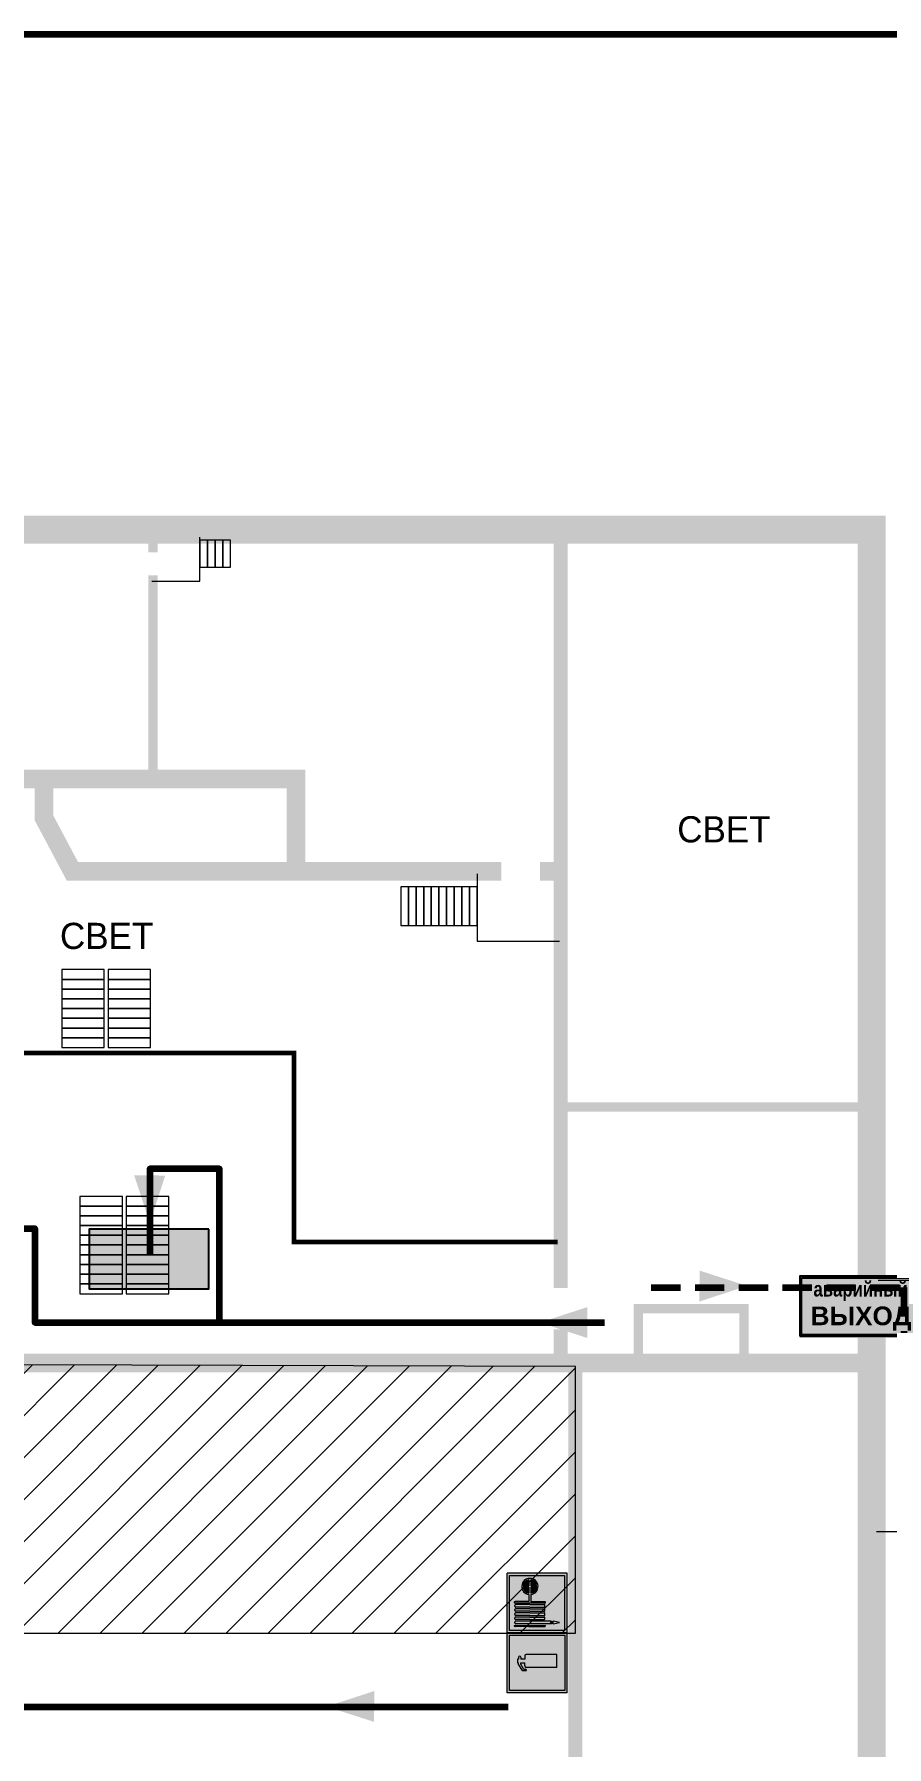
# Model space of a CAD drawing. Header units: millimetres. Extents: x 13114 to 67229, y 22859 to 38520.
# Drawn here: x 22164.2 to 22281, y 31848 to 32082.4 of the extents above; entities that cross this region are included whole.
import ezdxf

# ---------------------------------------------------------------- set-up
doc = ezdxf.new("R2010")
doc.units = ezdxf.units.MM
doc.linetypes.add('{ Wide Dash }', pattern=[12, 4, -2, 4, -2])
doc.layers.add('План_Штампы', color=7, linetype='Continuous')
doc.styles.add('обычный', font='arial.ttf')

# ---------------------------------------------------------------- blocks, each defined once
blk = doc.blocks.new('A$C41C009D9')
at = {"true_color": 0xffffff}
blk.add_hatch(color=7, dxfattribs=at).paths.add_polyline_path([(0, 8), (-16, 8), (-16, 0), (0, 0)])
h = blk.add_hatch(color=126)
h.dxf.hatch_style = 1
h.paths.add_polyline_path([(-15.8, 7.8), (-15.8, 0.2), (-0.2, 0.2), (-0.2, 7.8)])
at = {"color": 126}
for points in [[(-16, 0), (0, 0), (0, 8), (-16, 8)], [(-16, 0), (0, 0), (0, 8), (-16, 8)], [(-15.8, 7.8), (-0.2, 7.8), (-0.2, 0.2), (-15.8, 0.2)]]:
    blk.add_lwpolyline(points, close=True, dxfattribs=at)
at = {"color": 7, "true_color": 0xffffff, "insert": (-15.8, 7.3), "char_height": 2.5, "width": 15.5999, "attachment_point": 1, "style": 'обычный'}
blk.add_mtext('\\pi1.6133;{\\fArial|b1|i0|c204|p34;\\H0.8x;\\W0.8;аварийный\\H1.25x;\\W1;\\P\\pi1.2327;ВЫХОД}', dxfattribs=at)
blk = doc.blocks.new('A$C3AD82952')
at = {"true_color": 0xf5f5ff}
h = blk.add_hatch(color=7, dxfattribs=at)
h.dxf.hatch_style = 1
h.paths.add_polyline_path([(8.21, 8.73, 0.414214), (7.89, 9.05), (7.22, 9.05), (7.22, 9.92), (7.59, 9.92, 1), (7.57, 10.36), (7.22, 10.36), (7.22, 10.6), (6.43, 10.6), (6.43, 10.36), (6.01, 10.36), (4.74, 9.59), (4.74, 8.69), (4.98, 8.73), (4.98, 9.26), (6.12, 9.91), (6.43, 9.91), (6.43, 9.05), (5.76, 9.05, 0.414214), (5.44, 8.73), (5.44, 2.2), (8.21, 2.2)], flags=0)
h.paths.add_polyline_path([(12.8, 12.8), (0, 12.8), (0, 0), (12.8, 0)])
h.paths.add_polyline_path([(0.51, 12.29), (12.29, 12.29), (12.29, 0.51), (0.51, 0.51)], flags=16)
h.paths.add_polyline_path([(4.74, 9.59), (6.01, 10.36), (6.43, 10.36), (6.43, 10.6), (7.22, 10.6), (7.22, 10.36), (7.59, 10.36, -0.94586), (7.59, 9.92), (7.22, 9.92), (7.22, 9.05), (7.89, 9.05, -0.414214), (8.21, 8.73), (8.21, 2.2), (5.44, 2.2), (5.44, 8.73, -0.414214), (5.76, 9.05), (6.43, 9.05), (6.43, 9.91), (6.12, 9.91), (4.98, 9.26), (4.98, 8.73), (4.74, 8.69)], flags=0)
h = blk.add_hatch(color=242)
h.dxf.hatch_style = 1
h.paths.add_polyline_path([(12.29, 12.29), (0.51, 12.29), (0.51, 0.51), (12.29, 0.51)])
h.paths.add_polyline_path([(4.74, 8.69), (4.74, 9.59), (6.01, 10.36), (6.43, 10.36), (6.43, 10.6), (7.22, 10.6), (7.22, 10.36), (7.59, 10.36, -0.94586), (7.59, 9.92), (7.22, 9.92), (7.22, 9.05), (7.89, 9.05, -0.414214), (8.21, 8.73), (8.21, 2.2), (5.44, 2.2), (5.44, 8.73, -0.414214), (5.76, 9.05), (6.43, 9.05), (6.43, 9.91), (6.12, 9.91), (4.98, 9.26), (4.98, 8.73)], flags=16)
h = blk.add_hatch(color=7, dxfattribs=at)
h.dxf.hatch_style = 1
h.paths.add_polyline_path([(8.21, 8.73, 0.414214), (7.89, 9.05), (7.22, 9.05), (7.22, 9.92), (7.59, 9.92, 1), (7.57, 10.36), (7.22, 10.36), (7.22, 10.6), (6.43, 10.6), (6.43, 10.36), (6.01, 10.36), (4.74, 9.59), (4.74, 8.69), (4.98, 8.73), (4.98, 9.26), (6.12, 9.91), (6.43, 9.91), (6.43, 9.05), (5.76, 9.05, 0.414214), (5.44, 8.73), (5.44, 2.2), (8.21, 2.2)])
at = {"color": 242, "lineweight": 5}
for p, q in [((0, 0), (0, 12.8)), ((0, 12.8), (12.8, 12.8)), ((12.8, 0), (12.8, 12.8)), ((6.01, 10.36), (4.74, 9.59)), ((4.74, 9.59), (4.74, 8.69)), ((4.74, 8.69), (4.98, 8.73)), ((4.98, 9.26), (6.12, 9.91)), ((4.98, 8.73), (4.98, 9.26)), ((5.44, 2.2), (5.44, 8.73)), ((5.76, 9.05), (6.43, 9.05)), ((6.01, 10.36), (6.43, 10.36)), ((6.12, 9.91), (6.43, 9.91)), ((7.22, 10.6), (6.43, 10.6)), ((6.43, 10.6), (6.43, 10.36)), ((6.43, 9.91), (6.43, 9.05)), ((7.22, 10.36), (7.22, 10.6)), ((7.59, 10.36), (7.22, 10.36)), ((7.22, 9.05), (7.22, 9.92)), ((7.59, 9.92), (7.22, 9.92)), ((7.89, 9.05), (7.22, 9.05)), ((8.21, 2.2), (8.21, 8.73)), ((0, 0), (12.8, 0)), ((5.44, 2.2), (8.21, 2.2))]:
    blk.add_line(p, q, dxfattribs=at)
blk.add_lwpolyline([(0.51, 12.29), (12.29, 12.29), (12.29, 0.51), (0.51, 0.51)], close=True, dxfattribs=at)
for centre, radius, start, end in [((5.76, 8.73), 0.32, 90, 180), ((7.58, 10.14), 0.223, 273.1875, 86.8125), ((7.89, 8.73), 0.32, 0, 90)]:
    blk.add_arc(centre, radius, start, end, dxfattribs=at)
blk = doc.blocks.new('A$C37112FD5')
at = {"true_color": 0xf5f5ff}
h = blk.add_hatch(color=7, dxfattribs=at)
h.dxf.hatch_style = 1
h.paths.add_polyline_path([(12.8, -7.4), (0, -7.4), (0, -20.2), (12.8, -20.2)])
h.paths.add_polyline_path([(12.29, -7.91), (12.29, -19.69), (0.51, -19.69), (0.51, -7.91)], flags=16)
h.paths.add_polyline_path([(4.98, -9.04, -0.42597), (5.17, -9.22), (5.17, -12.25), (5.17, -15.29, -0.432244), (4.98, -15.47), (4.83, -15.47, -0.42597), (4.64, -15.29), (4.64, -12.25), (4.64, -9.22, -0.432244), (4.83, -9.04)], flags=0)
h.paths.add_polyline_path([(4.28, -9.22), (4.28, -12.25), (4.28, -15.29, -0.432244), (4.09, -15.47), (3.94, -15.47, -0.42597), (3.75, -15.29), (3.75, -12.25), (3.75, -9.22, -0.432244), (3.94, -9.04), (4.09, -9.04, -0.42597)], flags=0)
h.paths.add_polyline_path([(5.72, -9.04), (5.87, -9.04, -0.42597), (6.06, -9.22), (6.06, -12.25), (6.06, -15.29, -0.432244), (5.87, -15.47), (5.72, -15.47, -0.42597), (5.53, -15.29), (5.53, -12.25), (5.53, -9.22, -0.432244)], flags=0)
h.paths.add_polyline_path([(6.42, -8.9), (6.5, -8.9, -0.42597), (6.69, -9.08), (6.69, -12.03), (8.21, -12.03, -15.824349), (8.21, -12.47), (6.69, -12.47), (6.69, -15.42, -0.432244), (6.5, -15.6), (6.42, -15.6)], flags=0)
h.paths.add_polyline_path([(3.39, -9.22), (3.39, -12.25), (3.39, -15.29, -0.432244), (3.2, -15.47), (3.05, -15.47, -0.42597), (2.85, -15.29), (2.85, -12.25), (2.85, -9.22, -0.432244), (3.05, -9.04), (3.2, -9.04, -0.42597)], flags=0)
h.paths.add_polyline_path([(2.5, -9.22), (2.5, -16.71), (1.96, -16.71), (1.96, -9.22, -0.432244), (2.15, -9.04), (2.31, -9.04, -0.42597)], flags=0)
h.paths.add_polyline_path([(1.61, -8.9), (1.61, -15.6), (1.57, -15.6, -0.42597), (1.37, -15.42), (1.37, -12.03), (1.37, -9.09, -0.432244), (1.57, -8.9)], flags=0)
h.paths.add_polyline_path([(9.76, -10.81), (9.76, -12.03), (8.49, -12.03, -0.336371)], flags=0)
h.paths.add_polyline_path([(8.49, -12.47), (9.76, -12.47), (9.76, -13.7, -0.336371)], flags=0)
h.paths.add_polyline_path([(10.11, -10.81, -0.336371), (11.38, -12.03), (10.11, -12.03)], flags=0)
h.paths.add_polyline_path([(10.11, -12.47), (11.38, -12.47, -0.336371), (10.11, -13.7)], flags=0)
h.paths.add_polyline_path([(2.5, -16.84), (2.5, -17.05), (1.97, -17.05), (1.97, -16.84)], flags=0)
h.paths.add_polyline_path([(2.5, -17.24, -0.033778), (2.24, -18.6, -0.033778), (1.97, -17.24)], flags=0)
h = blk.add_hatch(color=242)
h.dxf.hatch_style = 1
h.paths.add_polyline_path([(12.29, -7.91), (0.51, -7.91), (0.51, -19.69), (12.29, -19.69)])
h.paths.add_polyline_path([(6.42, -15.6), (6.42, -8.9), (6.5, -8.9, -0.42597), (6.69, -9.08), (6.69, -12.03), (8.21, -12.03, -15.824349), (8.21, -12.47), (6.69, -12.47), (6.69, -15.42, -0.432244), (6.5, -15.6)], flags=16)
h.paths.add_polyline_path([(5.87, -15.47), (5.72, -15.47, -0.42597), (5.53, -15.29), (5.53, -12.25), (5.53, -9.22, -0.432244), (5.72, -9.04), (5.87, -9.04, -0.42597), (6.06, -9.22), (6.06, -12.25), (6.06, -15.29, -0.432244)], flags=16)
h.paths.add_polyline_path([(4.98, -15.47), (4.83, -15.47, -0.42597), (4.64, -15.29), (4.64, -12.25), (4.64, -9.22, -0.432244), (4.83, -9.04), (4.98, -9.04, -0.42597), (5.17, -9.22), (5.17, -12.25), (5.17, -15.29, -0.432244)], flags=16)
h.paths.add_polyline_path([(4.09, -15.47), (3.94, -15.47, -0.42597), (3.75, -15.29), (3.75, -12.25), (3.75, -9.22, -0.432244), (3.94, -9.04), (4.09, -9.04, -0.42597), (4.28, -9.22), (4.28, -12.25), (4.28, -15.29, -0.432244)], flags=16)
h.paths.add_polyline_path([(3.2, -15.47), (3.05, -15.47, -0.42597), (2.85, -15.29), (2.85, -12.25), (2.85, -9.22, -0.432244), (3.05, -9.04), (3.2, -9.04, -0.42597), (3.39, -9.22), (3.39, -12.25), (3.39, -15.29, -0.432244)], flags=16)
h.paths.add_polyline_path([(2.5, -17.05), (1.97, -17.05), (1.97, -16.84), (2.5, -16.84)], flags=16)
h.paths.add_polyline_path([(2.5, -17.24, -0.033778), (2.24, -18.6, -0.033778), (1.97, -17.24)], flags=16)
h.paths.add_polyline_path([(2.5, -16.71), (1.96, -16.71), (1.96, -9.22, -0.432244), (2.15, -9.04), (2.31, -9.04, -0.42597), (2.5, -9.22)], flags=16)
h.paths.add_polyline_path([(1.61, -15.6), (1.57, -15.6, -0.42597), (1.37, -15.42), (1.37, -12.03), (1.37, -9.09, -0.432244), (1.57, -8.9), (1.61, -8.9)], flags=16)
h.paths.add_polyline_path([(8.49, -12.47), (9.76, -12.47), (9.76, -13.7, -0.336371)], flags=0)
h.paths.add_polyline_path([(10.11, -13.7), (10.11, -12.47), (11.38, -12.47, -0.336371)], flags=0)
h.paths.add_polyline_path([(8.49, -12.03, -0.336371), (9.76, -10.81), (9.76, -12.03)], flags=0)
h.paths.add_polyline_path([(10.11, -12.03), (10.11, -10.81, -0.336371), (11.38, -12.03)], flags=0)
h = blk.add_hatch(color=7, dxfattribs=at)
h.dxf.hatch_style = 1
h.paths.add_polyline_path([(1.61, -8.9), (1.57, -8.9, 0.432244), (1.37, -9.09), (1.37, -12.03), (1.37, -15.42, 0.42597), (1.57, -15.6), (1.61, -15.6)])
h.paths.add_polyline_path([(2.5, -9.22, 0.42597), (2.31, -9.04), (2.15, -9.04, 0.432244), (1.96, -9.22), (1.96, -16.71), (2.5, -16.71)])
h.paths.add_polyline_path([(2.5, -16.84), (1.97, -16.84), (1.97, -17.05), (2.5, -17.05)])
h.paths.add_polyline_path([(2.5, -17.24), (1.97, -17.24, 0.033778), (2.24, -18.6, 0.033778)])
h.paths.add_polyline_path([(3.39, -12.25), (3.39, -9.22, 0.42597), (3.2, -9.04), (3.05, -9.04, 0.432244), (2.85, -9.22), (2.85, -12.25), (2.85, -15.29, 0.42597), (3.05, -15.47), (3.2, -15.47, 0.432244), (3.39, -15.29)])
h.paths.add_polyline_path([(4.28, -12.25), (4.28, -9.22, 0.42597), (4.09, -9.04), (3.94, -9.04, 0.432244), (3.75, -9.22), (3.75, -12.25), (3.75, -15.29, 0.42597), (3.94, -15.47), (4.09, -15.47, 0.432244), (4.28, -15.29)])
h.paths.add_polyline_path([(5.17, -12.25), (5.17, -9.22, 0.42597), (4.98, -9.04), (4.83, -9.04, 0.432244), (4.64, -9.22), (4.64, -12.25), (4.64, -15.29, 0.42597), (4.83, -15.47), (4.98, -15.47, 0.432244), (5.17, -15.29)])
h.paths.add_polyline_path([(6.06, -12.25), (6.06, -9.22, 0.42597), (5.87, -9.04), (5.72, -9.04, 0.432244), (5.53, -9.22), (5.53, -12.25), (5.53, -15.29, 0.42597), (5.72, -15.47), (5.87, -15.47, 0.432244), (6.06, -15.29)])
h.paths.add_polyline_path([(6.69, -12.47), (8.21, -12.47, 15.824349), (8.21, -12.03), (6.69, -12.03), (6.69, -9.08, 0.42597), (6.5, -8.9), (6.42, -8.9), (6.42, -15.6), (6.5, -15.6, 0.432244), (6.69, -15.42)])
h.paths.add_polyline_path([(8.49, -12.47), (9.76, -12.47), (9.76, -13.7, -0.336371)], flags=16)
h.paths.add_polyline_path([(8.49, -12.03, -0.336371), (9.76, -10.81), (9.76, -12.03)], flags=16)
h.paths.add_polyline_path([(10.11, -12.47), (11.38, -12.47, -0.336371), (10.11, -13.7)], flags=16)
h.paths.add_polyline_path([(10.11, -12.03), (10.11, -10.81, -0.336371), (11.38, -12.03)], flags=16)
h = blk.add_hatch(color=242)
h.dxf.hatch_style = 1
h.paths.add_polyline_path([(9.76, -10.81, 0.336371), (8.49, -12.03), (9.76, -12.03)])
h.paths.add_polyline_path([(10.11, -10.81), (10.11, -12.03), (11.38, -12.03, 0.336371)])
h.paths.add_polyline_path([(11.38, -12.47), (10.11, -12.47), (10.11, -13.7, 0.336371)])
h.paths.add_polyline_path([(9.76, -12.47), (8.49, -12.47, 0.336371), (9.76, -13.7)])
at = {"color": 242, "lineweight": 5}
for p, q in [((0, -20.2), (0, -7.4)), ((0, -7.4), (12.8, -7.4)), ((1.37, -12.03), (1.37, -9.08)), ((1.57, -8.9), (1.61, -8.9)), ((1.61, -8.9), (1.61, -15.6)), ((1.96, -16.71), (1.96, -9.22)), ((2.15, -9.04), (2.31, -9.04)), ((2.5, -16.71), (2.5, -9.22)), ((2.85, -12.25), (2.85, -9.22)), ((3.05, -9.04), (3.2, -9.04)), ((3.39, -12.25), (3.39, -9.22)), ((3.75, -12.25), (3.75, -9.22)), ((3.94, -9.04), (4.09, -9.04)), ((4.28, -12.25), (4.28, -9.22)), ((4.64, -12.25), (4.64, -9.22)), ((4.83, -9.04), (4.98, -9.04)), ((5.17, -12.25), (5.17, -9.22)), ((5.53, -12.25), (5.53, -9.22)), ((5.72, -9.04), (5.87, -9.04)), ((6.06, -12.25), (6.06, -9.22)), ((6.42, -8.9), (6.42, -15.6)), ((6.5, -8.9), (6.42, -8.9)), ((6.69, -12.03), (6.69, -9.08)), ((9.76, -10.81), (9.76, -12.03)), ((10.11, -10.81), (10.11, -12.03)), ((12.8, -20.2), (12.8, -7.4)), ((1.37, -12.03), (1.37, -15.42)), ((2.85, -12.25), (2.85, -15.29)), ((3.39, -12.25), (3.39, -15.29)), ((3.75, -12.25), (3.75, -15.29)), ((4.28, -12.25), (4.28, -15.29)), ((4.64, -12.25), (4.64, -15.29)), ((5.17, -12.25), (5.17, -15.29)), ((5.53, -12.25), (5.53, -15.29)), ((6.06, -12.25), (6.06, -15.29)), ((8.21, -12.03), (6.69, -12.03)), ((8.21, -12.47), (6.69, -12.47)), ((6.69, -12.47), (6.69, -15.42)), ((9.76, -12.03), (8.49, -12.03)), ((9.76, -12.47), (8.49, -12.47)), ((9.76, -12.47), (9.76, -13.7)), ((11.38, -12.03), (10.11, -12.03)), ((11.38, -12.47), (10.11, -12.47)), ((10.11, -12.47), (10.11, -13.7)), ((1.57, -15.6), (1.61, -15.6)), ((1.96, -16.71), (2.5, -16.71)), ((1.97, -16.84), (2.5, -16.84)), ((1.97, -17.05), (1.97, -16.84)), ((2.5, -17.05), (1.97, -17.05)), ((1.97, -17.24), (2.5, -17.24)), ((2.5, -16.84), (2.5, -17.05)), ((3.05, -15.47), (3.2, -15.47)), ((3.94, -15.47), (4.09, -15.47)), ((4.83, -15.47), (4.98, -15.47)), ((5.72, -15.47), (5.87, -15.47)), ((6.42, -15.6), (6.5, -15.6)), ((0, -20.2), (12.8, -20.2))]:
    blk.add_line(p, q, dxfattribs=at)
blk.add_lwpolyline([(0.51, -7.91), (12.29, -7.91), (12.29, -19.69), (0.51, -19.69)], close=True, dxfattribs=at)
for centre, radius, start, end in [((1.56, -9.09), 0.182, 87.1027, 180.6071), ((2.15, -9.22), 0.182, 87.1027, 180.6071), ((2.32, -9.22), 0.182, 359.3929, 92.8973), ((3.04, -9.22), 0.182, 87.1027, 180.6071), ((3.21, -9.22), 0.182, 359.3929, 92.8973), ((3.93, -9.22), 0.182, 87.1027, 180.6071), ((4.1, -9.22), 0.182, 359.3929, 92.8973), ((4.82, -9.22), 0.182, 87.1027, 180.6071), ((4.99, -9.22), 0.182, 359.3929, 92.8973), ((5.71, -9.22), 0.182, 87.1027, 180.6071), ((5.88, -9.22), 0.182, 359.3929, 92.8973), ((6.51, -9.09), 0.182, 359.3929, 92.8973), ((9.93, -12.25), 1.74, 187.2319, 172.7681), ((9.93, -12.25), 1.46, 96.9927, 171.3585), ((9.93, -12.25), 1.46, 8.6415, 83.0073), ((9.93, -12.25), 1.46, 188.6415, 263.0073), ((9.93, -12.25), 1.46, 276.9927, 351.3585), ((1.56, -15.42), 0.182, 179.3929, 272.8973), ((12.17, -15.98), 10.27, 187.041, 194.7793), ((-7.7, -15.98), 10.27, 345.2207, 352.959), ((3.04, -15.29), 0.182, 179.3929, 272.8973), ((3.21, -15.29), 0.182, 267.1027, 0.6071), ((3.93, -15.29), 0.182, 179.3929, 272.8973), ((4.1, -15.29), 0.182, 267.1027, 0.6071), ((4.82, -15.29), 0.182, 179.3929, 272.8973), ((4.99, -15.29), 0.182, 267.1027, 0.6071), ((5.71, -15.29), 0.182, 179.3929, 272.8973), ((5.88, -15.29), 0.182, 267.1027, 0.6071), ((6.51, -15.42), 0.182, 267.1027, 0.6071)]:
    blk.add_arc(centre, radius, start, end, dxfattribs=at)
blk = doc.blocks.new('A$C7B4425F7')
at = {"true_color": 0xffffff}
blk.add_hatch(color=7, dxfattribs=at).paths.add_polyline_path([(0, 0), (-16, 0), (-16, -8), (0, -8)])
h = blk.add_hatch(color=126)
h.paths.add_polyline_path([(-0.2, -0.2), (-15.8, -0.2), (-15.8, -7.8), (-0.2, -7.8)])
h.paths.add_polyline_path([(-11.76, -2.03), (-11.76, -3.66), (-11.17, -3.66, -0.568275), (-11.17, -6.18), (-12.58, -6.18), (-12.58, -2.03)], flags=16)
h.paths.add_polyline_path([(-13.33, -4.12, -0.495768), (-13.59, -6.18), (-15.03, -6.18), (-15.03, -2.03), (-13.59, -2.03, -0.487973)], flags=16)
h.paths.add_polyline_path([(-10.25, -2.03), (-9.48, -2.03), (-9.48, -6.18), (-10.25, -6.18)], flags=16)
h.paths.add_polyline_path([(-13.84, -3.69), (-14.24, -3.69), (-14.24, -3.03), (-13.9, -3.03, -0.692621)], flags=0)
h.paths.add_polyline_path([(-9.15, -2.03), (-8.4, -2.03), (-8.04, -3.07), (-7.68, -2.03), (-6.93, -2.03), (-7.64, -4.1), (-6.93, -6.18), (-7.68, -6.18), (-8.04, -5.14), (-8.4, -6.18), (-9.15, -6.18), (-8.44, -4.1)], flags=16)
h.paths.add_polyline_path([(-11.76, -4.46), (-11.42, -4.46, -0.692621), (-11.36, -5.12), (-11.76, -5.12)], flags=0)
h.paths.add_polyline_path([(-13.9, -5.2), (-14.24, -5.2), (-14.24, -4.55), (-13.84, -4.55, -0.708038)], flags=0)
edge = h.paths.add_edge_path(flags=16)
edge.add_ellipse((-5.51, -4.08), major_axis=(0, 2.05), ratio=0.586184, start_angle=0, end_angle=360)
edge = h.paths.add_edge_path(flags=0)
edge.add_ellipse((-5.51, -4.08), major_axis=(0, 1.14), ratio=0.454828, start_angle=0, end_angle=360)
h.paths.add_polyline_path([(-4.13, -4.96, 0.377264), (-3.48, -4.52, 0.0555), (-3.16, -2.03), (-1.66, -2.03), (-1.66, -4.96), (-0.96, -4.96), (-0.96, -7.01), (-1.75, -7.01), (-1.75, -6.18), (-3.3, -6.18), (-3.3, -7.02), (-4.13, -7.02)], flags=16)
h.paths.add_polyline_path([(-2.73, -2.91), (-2.28, -2.91), (-2.28, -4.96), (-3.05, -4.96, 0.079136)], flags=0)
at = {"color": 126}
blk.add_lwpolyline([(-16, -8), (0, -8), (0, 0), (-16, 0)], close=True, dxfattribs=at)

msp = doc.modelspace()

# ---------------------------------------------------------------- hatches: boundary and pattern name
at = {"lineweight": 0}
h = msp.add_hatch(dxfattribs=at)
h.set_pattern_fill('ANSI31', color=256, scale=1.28)
h.set_pattern_definition([(45, (-211.2095, 21508.261), (-2.87368196, 2.87368196), [])])
h.paths.add_polyline_path([(22143.61, 31863.73), (22143.61, 31875.05), (22157.07, 31875.05), (22157.07, 31863.52), (22238.35, 31863.52), (22238.35, 31900.04), (22071.21, 31900.5), (22071.21, 31863.73)])

# ---------------------------------------------------------------- linework, layer by layer
at = {"color": 1, "lineweight": 100}
msp.add_lwpolyline([(21883.53, 32082.37), (22483.53, 32082.37), (22483.53, 31687.37), (21883.53, 31687.37)], close=True, dxfattribs=at)
at = {"lineweight": 0}
for points, const_width in [([(21966.37, 32014.55), (22278.94, 32014.55), (22278.94, 31910.03)], 3.84), ([(22180.52, 32014.55), (22180.52, 32011.44)], 1.28), ([(22236.32, 31910.75), (22236.32, 32014.48)], 1.92), ([(22180.52, 31980.42), (22180.52, 32008.33)], 1.28), ([(22123.78, 31980.42), (22200.09, 31980.42), (22200.09, 31967.8), (22228.21, 31967.8)], 2.56), ([(22200.09, 31967.8), (22169.47, 31967.8), (22165.58, 31975.11), (22165.58, 31980.42)], 2.56), ([(21987.3, 31976.84), (21987.3, 31955.66), (22012.73, 31955.66), (22012.73, 31976.87), (22012.73, 31942.95), (22199.81, 31942.95), (22199.81, 31917.05), (22235.92, 31917.05)], 0.64), ([(22233.52, 31967.8), (22236.59, 31967.8)], 2.56), ([(22236.32, 31935.53), (22279.71, 31935.53)], 1.28), ([(22246.99, 31901.65), (22246.99, 31907.95), (22261.44, 31907.95), (22261.44, 31901.26)], 1.28), ([(22236.32, 31900.04), (22236.32, 31905.11)], 1.92), ([(22278.94, 31903.98), (22278.94, 31823.75)], 3.84), ([(22030.5, 31900.5), (22278.22, 31900.5)], 2.56), ([(22238.35, 31823.75), (22238.35, 31900.04)], 1.92)]:
    msp.add_lwpolyline(points, dxfattribs=dict(at, const_width=const_width))
for points in [[(22180.33, 32007.5), (22186.94, 32007.5), (22186.94, 32013.55)], [(22224.88, 31967.46), (22224.88, 31958.24), (22236.18, 31958.24)], [(22279.82, 31911.85), (22294.18, 31911.85), (22294.18, 31877.41), (22279.6, 31877.41)], [(22071.21, 31900.5), (22071.21, 31863.73), (22143.61, 31863.73), (22143.61, 31875.05), (22157.07, 31875.05), (22157.07, 31863.52), (22238.35, 31863.52), (22238.35, 31900.04), (22071.21, 31900.5), (22071.21, 31863.73)]]:
    msp.add_lwpolyline(points, dxfattribs=at)
for points in [[(22186.94, 32009.44), (22187.99, 32009.44), (22187.99, 32013.12), (22186.94, 32013.12)], [(22187.99, 32009.44), (22189.03, 32009.44), (22189.03, 32013.12), (22187.99, 32013.12)], [(22189.03, 32009.44), (22190.07, 32009.44), (22190.07, 32013.12), (22189.03, 32013.12)], [(22190.07, 32009.44), (22191.12, 32009.44), (22191.12, 32013.12), (22190.07, 32013.12)], [(22214.45, 31960.38), (22215.49, 31960.38), (22215.49, 31965.69), (22214.45, 31965.69)], [(22215.49, 31960.38), (22216.54, 31960.38), (22216.54, 31965.69), (22215.49, 31965.69)], [(22216.54, 31960.38), (22217.58, 31960.38), (22217.58, 31965.69), (22216.54, 31965.69)], [(22217.58, 31960.38), (22218.62, 31960.38), (22218.62, 31965.69), (22217.58, 31965.69)], [(22218.62, 31960.38), (22219.67, 31960.38), (22219.67, 31965.69), (22218.62, 31965.69)], [(22219.67, 31960.38), (22220.71, 31960.38), (22220.71, 31965.69), (22219.67, 31965.69)], [(22220.71, 31960.38), (22221.75, 31960.38), (22221.75, 31965.69), (22220.71, 31965.69)], [(22221.75, 31960.38), (22222.8, 31960.38), (22222.8, 31965.69), (22221.75, 31965.69)], [(22222.8, 31960.38), (22223.84, 31960.38), (22223.84, 31965.69), (22222.8, 31965.69)], [(22223.84, 31960.38), (22224.88, 31960.38), (22224.88, 31965.69), (22223.84, 31965.69)], [(22168.01, 31953.01), (22173.83, 31953.01), (22173.83, 31954.35), (22168.01, 31954.35)], [(22174.35, 31953.01), (22180.16, 31953.01), (22180.16, 31954.35), (22174.35, 31954.35)], [(22168.01, 31951.68), (22173.83, 31951.68), (22173.83, 31953.01), (22168.01, 31953.01)], [(22168.01, 31950.35), (22173.83, 31950.35), (22173.83, 31951.68), (22168.01, 31951.68)], [(22174.35, 31951.68), (22180.16, 31951.68), (22180.16, 31953.01), (22174.35, 31953.01)], [(22174.35, 31950.35), (22180.16, 31950.35), (22180.16, 31951.68), (22174.35, 31951.68)], [(22168.01, 31949.01), (22173.83, 31949.01), (22173.83, 31950.35), (22168.01, 31950.35)], [(22168.01, 31947.68), (22173.83, 31947.68), (22173.83, 31949.01), (22168.01, 31949.01)], [(22174.35, 31949.01), (22180.16, 31949.01), (22180.16, 31950.35), (22174.35, 31950.35)], [(22174.35, 31947.68), (22180.16, 31947.68), (22180.16, 31949.01), (22174.35, 31949.01)], [(22168.01, 31946.35), (22173.83, 31946.35), (22173.83, 31947.68), (22168.01, 31947.68)], [(22168.01, 31945.02), (22173.83, 31945.02), (22173.83, 31946.35), (22168.01, 31946.35)], [(22174.35, 31946.35), (22180.16, 31946.35), (22180.16, 31947.68), (22174.35, 31947.68)], [(22174.35, 31945.02), (22180.16, 31945.02), (22180.16, 31946.35), (22174.35, 31946.35)], [(22168.01, 31943.68), (22173.83, 31943.68), (22173.83, 31945.02), (22168.01, 31945.02)], [(22174.35, 31943.68), (22180.16, 31943.68), (22180.16, 31945.02), (22174.35, 31945.02)], [(22170.51, 31921.98), (22176.33, 31921.98), (22176.33, 31923.31), (22170.51, 31923.31)], [(22176.85, 31921.98), (22182.66, 31921.98), (22182.66, 31923.31), (22176.85, 31923.31)], [(22170.51, 31920.65), (22176.33, 31920.65), (22176.33, 31921.98), (22170.51, 31921.98)], [(22170.51, 31919.31), (22176.33, 31919.31), (22176.33, 31920.65), (22170.51, 31920.65)], [(22176.85, 31920.65), (22182.66, 31920.65), (22182.66, 31921.98), (22176.85, 31921.98)], [(22176.85, 31919.31), (22182.66, 31919.31), (22182.66, 31920.65), (22176.85, 31920.65)], [(22170.51, 31917.98), (22176.33, 31917.98), (22176.33, 31919.31), (22170.51, 31919.31)], [(22176.85, 31917.98), (22182.66, 31917.98), (22182.66, 31919.31), (22176.85, 31919.31)], [(22170.51, 31916.65), (22176.33, 31916.65), (22176.33, 31917.98), (22170.51, 31917.98)], [(22170.51, 31915.32), (22176.33, 31915.32), (22176.33, 31916.65), (22170.51, 31916.65)], [(22176.85, 31916.65), (22182.66, 31916.65), (22182.66, 31917.98), (22176.85, 31917.98)], [(22176.85, 31915.32), (22182.66, 31915.32), (22182.66, 31916.65), (22176.85, 31916.65)], [(22170.51, 31913.98), (22176.33, 31913.98), (22176.33, 31915.32), (22170.51, 31915.32)], [(22170.51, 31912.65), (22176.33, 31912.65), (22176.33, 31913.98), (22170.51, 31913.98)], [(22176.85, 31913.98), (22182.66, 31913.98), (22182.66, 31915.32), (22176.85, 31915.32)], [(22176.85, 31912.65), (22182.66, 31912.65), (22182.66, 31913.98), (22176.85, 31913.98)], [(22170.51, 31911.32), (22176.33, 31911.32), (22176.33, 31912.65), (22170.51, 31912.65)], [(22170.51, 31909.98), (22176.33, 31909.98), (22176.33, 31911.32), (22170.51, 31911.32)], [(22176.85, 31911.32), (22182.66, 31911.32), (22182.66, 31912.65), (22176.85, 31912.65)], [(22176.85, 31909.98), (22182.66, 31909.98), (22182.66, 31911.32), (22176.85, 31911.32)]]:
    msp.add_lwpolyline(points, close=True, dxfattribs=at)
at = {"color": 126, "lineweight": 100, "true_color": 0x008754}
for points in [[(21987.23, 31918.9), (22164.33, 31918.9), (22164.33, 31906.03), (22189.6, 31906.03), (22189.6, 31927.08), (22180.07, 31927.08), (22180.07, 31915.35)], [(22229.14, 31853.37), (22057.83, 31853.37), (22027.01, 31874.45), (22027.01, 31918.9)], [(22189.6, 31906.03), (22242.34, 31906.03)]]:
    msp.add_lwpolyline(points, dxfattribs=at)
at = {"color": 126, "linetype": '{ Wide Dash }', "lineweight": 100, "true_color": 0x008754}
msp.add_lwpolyline([(22248.73, 31910.85), (22283.33, 31910.85), (22283.33, 31886.24)], dxfattribs=at)
at = {"layer": 'План_Штампы', "color": 126, "true_color": 0x008754}
for points in [[(22177.94, 31926.17), (22182.18, 31926.16), (22180.08, 31919.66)], [(22255.34, 31908.91), (22255.35, 31913.15), (22261.85, 31911.05)], [(22240, 31908.16), (22239.99, 31903.92), (22233.5, 31906.02)], [(22210.8, 31855.6), (22210.79, 31851.37), (22204.29, 31853.47)]]:
    msp.add_solid(points, dxfattribs=at)

# ---------------------------------------------------------------- block references
at = {"xscale": 1.024, "yscale": 1.024, "zscale": 1.024}
msp.add_blockref('A$C41C009D9', (22285.48, 31904.17), dxfattribs=at)
at = {"rotation": 90}
for name, p, xscale, yscale, zscale in [('A$C37112FD5', (22224.28, 31863.55), 0.6399983620643617, 0.6399983620643617, 0.6399983620643617), ('A$C3AD82952', (22237.21, 31855.36), 0.6400000000000001, 0.6400000000000001, 0.6400000000000001)]:
    msp.add_blockref(name, p, dxfattribs=dict(at, xscale=xscale, yscale=yscale, zscale=zscale))
at = {"layer": 'План_Штампы', "xscale": 1.024, "yscale": 1.024, "zscale": 1.024, "rotation": 180}
msp.add_blockref('A$C7B4425F7', (22171.78, 31910.64), dxfattribs=at)

# ---------------------------------------------------------------- texts
at = {"lineweight": 0, "char_height": 3.584, "width": 162.1099, "attachment_point": 5, "style": 'обычный'}
for insert in [(22258.69, 31973.52), (22174.16, 31958.93)]:
    msp.add_mtext('\\pi-10.752,l10.752,t10.752;{\\fProxima Nova Rg|b0|i0|c204|p2;СВЕТ\\H1.1997x; }', dxfattribs=dict(at, insert=insert))

doc.saveas('drawing.dxf')
